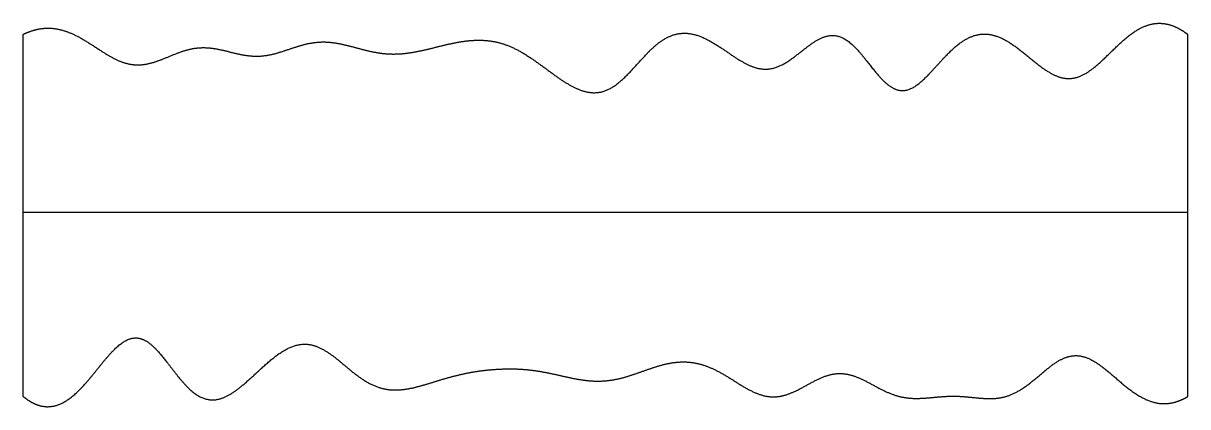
# Model space of a CAD drawing. Header units: millimetres. Extents: x 0 to 10, y -0.1 to 3.2.
import ezdxf

# ---------------------------------------------------------------- set-up
doc = ezdxf.new("R2010")
doc.units = ezdxf.units.MM
doc.layers.get('0').update_dxf_attribs({"linetype": 'CONTINUOUS'})

msp = doc.modelspace()

# ---------------------------------------------------------------- linework, layer by layer
for points in [[(0, 3.055), (0.021, 3.066), (0.064, 3.084), (0.127, 3.104), (0.211, 3.115), (0.315, 3.102), (0.417, 3.066), (0.518, 3.012), (0.618, 2.946), (0.717, 2.88), (0.817, 2.825), (0.916, 2.792), (1.016, 2.788), (1.117, 2.81), (1.218, 2.85), (1.321, 2.895), (1.424, 2.931), (1.527, 2.946), (1.63, 2.939), (1.734, 2.915), (1.837, 2.887), (1.94, 2.867), (2.043, 2.864), (2.146, 2.882), (2.248, 2.915), (2.35, 2.951), (2.453, 2.981), (2.556, 2.994), (2.659, 2.988), (2.762, 2.967), (2.866, 2.938), (2.969, 2.91), (3.072, 2.89), (3.175, 2.883), (3.278, 2.889), (3.382, 2.906), (3.486, 2.93), (3.591, 2.957), (3.696, 2.982), (3.8, 3), (3.903, 3.008), (4.004, 3.003), (4.103, 2.983), (4.201, 2.946), (4.298, 2.894), (4.397, 2.827), (4.498, 2.753), (4.601, 2.676), (4.704, 2.609), (4.807, 2.562), (4.908, 2.545), (5.005, 2.564), (5.098, 2.62), (5.189, 2.705), (5.278, 2.805), (5.368, 2.906), (5.461, 2.992), (5.558, 3.05), (5.659, 3.073), (5.763, 3.061), (5.869, 3.018), (5.975, 2.953), (6.08, 2.879), (6.183, 2.81), (6.284, 2.762), (6.385, 2.747), (6.485, 2.77), (6.585, 2.83), (6.686, 2.911), (6.785, 2.991), (6.884, 3.046), (6.981, 3.057), (7.076, 3.013), (7.169, 2.923), (7.259, 2.807), (7.349, 2.69), (7.438, 2.601), (7.528, 2.559), (7.619, 2.575), (7.711, 2.641), (7.806, 2.741), (7.904, 2.853), (8.004, 2.955), (8.106, 3.028), (8.211, 3.064), (8.315, 3.06), (8.42, 3.02), (8.523, 2.952), (8.624, 2.869), (8.723, 2.786), (8.821, 2.717), (8.916, 2.675), (9.01, 2.668), (9.103, 2.7), (9.197, 2.765), (9.291, 2.853), (9.386, 2.948), (9.482, 3.038), (9.581, 3.108), (9.682, 3.149), (9.785, 3.158), (9.87, 3.135), (9.934, 3.102), (9.978, 3.072), (10, 3.055)], [(0, -0.055), (0, 0.069), (0, 0.318), (0, 0.691), (0, 1.189), (0, 1.811), (0, 2.309), (0, 2.682), (0, 2.931), (0, 3.055)], [(10, -0.055), (10, 0.069), (10, 0.318), (10, 0.691), (10, 1.189), (10, 1.811), (10, 2.309), (10, 2.682), (10, 2.931), (10, 3.055)], [(0, 1.527), (0.4, 1.527), (1.2, 1.527), (2.4, 1.527), (4, 1.527), (6, 1.527), (7.6, 1.527), (8.8, 1.527), (9.6, 1.527), (10, 1.527)], [(0, -0.055), (0.022, -0.073), (0.065, -0.104), (0.129, -0.137), (0.213, -0.153), (0.316, -0.13), (0.416, -0.067), (0.515, 0.03), (0.611, 0.147), (0.705, 0.268), (0.798, 0.372), (0.888, 0.441), (0.977, 0.461), (1.064, 0.428), (1.151, 0.346), (1.239, 0.235), (1.329, 0.114), (1.42, 0.007), (1.514, -0.067), (1.612, -0.095), (1.712, -0.077), (1.813, -0.019), (1.916, 0.067), (2.019, 0.164), (2.122, 0.258), (2.222, 0.336), (2.322, 0.386), (2.419, 0.403), (2.514, 0.385), (2.609, 0.334), (2.703, 0.262), (2.797, 0.18), (2.893, 0.102), (2.992, 0.042), (3.093, 0.006), (3.196, -0.004), (3.3, 0.007), (3.405, 0.033), (3.51, 0.065), (3.613, 0.098), (3.716, 0.126), (3.818, 0.149), (3.919, 0.166), (4.021, 0.177), (4.124, 0.183), (4.227, 0.184), (4.331, 0.177), (4.435, 0.163), (4.539, 0.142), (4.643, 0.118), (4.746, 0.095), (4.849, 0.079), (4.951, 0.074), (5.053, 0.083), (5.155, 0.106), (5.256, 0.139), (5.358, 0.176), (5.46, 0.211), (5.563, 0.237), (5.666, 0.247), (5.77, 0.238), (5.873, 0.208), (5.976, 0.16), (6.077, 0.098), (6.178, 0.032), (6.278, -0.024), (6.378, -0.059), (6.478, -0.064), (6.578, -0.037), (6.679, 0.014), (6.779, 0.072), (6.88, 0.123), (6.981, 0.149), (7.081, 0.143), (7.181, 0.107), (7.282, 0.053), (7.382, -0.003), (7.484, -0.048), (7.585, -0.071), (7.688, -0.074), (7.791, -0.065), (7.896, -0.054), (8.001, -0.049), (8.106, -0.057), (8.211, -0.069), (8.315, -0.077), (8.417, -0.067), (8.518, -0.03), (8.616, 0.033), (8.713, 0.114), (8.808, 0.198), (8.903, 0.265), (8.997, 0.302), (9.093, 0.3), (9.189, 0.258), (9.286, 0.188), (9.385, 0.101), (9.484, 0.015), (9.585, -0.057), (9.687, -0.106), (9.79, -0.124), (9.874, -0.113), (9.937, -0.09), (9.979, -0.068), (10, -0.055)]]:
    msp.add_open_spline(points, degree=5)

doc.saveas('drawing.dxf')
